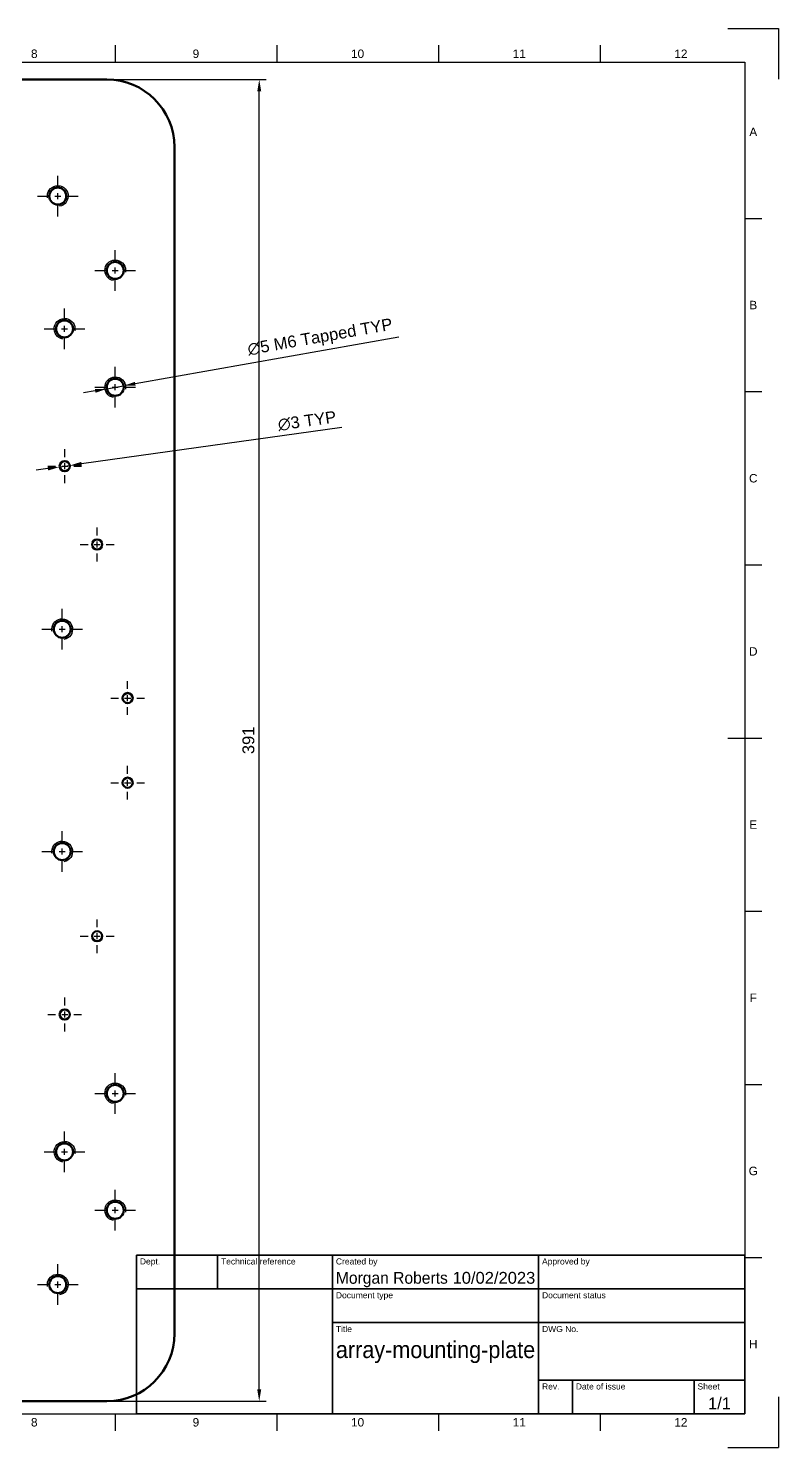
# Model space of a CAD drawing. Header units: millimetres. Extents: x 0 to 594, y 0 to 420.
# Drawn here: x 372 to 594, y 0 to 420 of the extents above; entities that cross this region are included whole.
import ezdxf
from ezdxf.enums import TextEntityAlignment as Align

# ---------------------------------------------------------------- set-up
doc = ezdxf.new("R2010")
doc.units = ezdxf.units.MM
doc.header["$LTSCALE"] = 0.75
doc.linetypes.add('CENTER2', pattern=[28.575, 19.05, -3.175, 3.175, -3.175])
for name, color, linetype, lineweight in [('BORDER', 7, 'Continuous', 25), ('FD_Dimensions', 7, 'Continuous', 25), ('Smart Centers', 7, 'CENTER2', 25), ('TITLEBLOCK', 7, 'Continuous', 35), ('Visible', 7, 'Continuous', 50), ('Visible Narrow', 7, 'Continuous', 25)]:
    doc.layers.add(name, color=color, linetype=linetype, lineweight=lineweight)
doc.styles.add('FusionTitle', font='arial.ttf')
doc.styles.get("Standard").update_dxf_attribs({"font": 'arial.ttf'})
doc.dimstyles.new('Dim-ISO-25', dxfattribs={"dimtxt": 3.5, "dimasz": 3.5, "dimexe": 2.1, "dimexo": 2.1, "dimgap": 1.4, "dimtad": 1, "dimdsep": 46, "dimtxsty": 'Standard', "dimcen": 0, "dimazin": 2, "dimtp": 0.1, "dimtm": 0.1, "dimtfac": 0.714286, "dimtmove": 0, "dimatfit": 3, "dimfxl": 1, "dimarcsym": 0})

# ---------------------------------------------------------------- blocks, each defined once
blk = doc.blocks.new('ISO_A2_SHEET')
at = {"layer": 'BORDER'}
for p, q in [((397.6666, 415), (397.6666, 410)), ((445.4999, 415), (445.4999, 410)), ((493.3332, 415), (493.3332, 410)), ((541.1665, 415), (541.1665, 410)), ((20, 410), (584, 410)), ((584, 410), (584, 10)), ((584, 363.75), (589, 363.75)), ((584, 312.5), (589, 312.5)), ((584, 261.25), (589, 261.25)), ((579, 210), (589, 210)), ((584, 158.75), (589, 158.75)), ((584, 107.5), (589, 107.5)), ((584, 56.25), (589, 56.25)), ((20, 10), (584, 10)), ((397.6666, 10), (397.6666, 5)), ((445.4999, 10), (445.4999, 5)), ((493.3332, 10), (493.3332, 5)), ((541.1665, 10), (541.1665, 5))]:
    blk.add_line(p, q, dxfattribs=at)
at = {"layer": 'Defpoints'}
for p, q in [((579, 420), (594, 420)), ((594, 420), (594, 405)), ((594, 15), (594, 0)), ((579, 0), (594, 0))]:
    blk.add_line(p, q, dxfattribs=at)
at = {"layer": 'BORDER', "style": 'FusionTitle'}
for s, p in [('8', (373.74995, 412.5)), ('9', (421.58325, 412.5)), ('10', (469.41655, 412.5)), ('11', (517.24985, 412.5)), ('12', (565.08315, 412.5)), ('A', (586.5, 389.375)), ('B', (586.5, 338.125)), ('C', (586.5, 286.875)), ('D', (586.5, 235.625)), ('E', (586.5, 184.375)), ('F', (586.5, 133.125)), ('G', (586.5, 81.875)), ('H', (586.5, 30.625)), ('8', (373.74995, 7.5)), ('9', (421.58325, 7.5)), ('10', (469.41655, 7.5)), ('11', (517.24985, 7.5)), ('12', (565.08315, 7.5))]:
    blk.add_text(s, height=2.5, dxfattribs=at).set_placement(p, align=Align.MIDDLE)
blk = doc.blocks.new('ISO_TITLEBLOCK')
at = {"layer": 'TITLEBLOCK'}
for p, q in [((0, 47), (-180, 47)), ((-180, 47), (-180, 0)), ((-156, 37), (-156, 47)), ((-122, 0), (-122, 47)), ((-61, 0), (-61, 47)), ((0, 0), (0, 47)), ((-180, 37), (0, 37)), ((-122, 27), (0, 27)), ((-61, 10), (0, 10)), ((-51, 0), (-51, 10)), ((-15, 0), (-15, 10)), ((-180, 0), (0, 0))]:
    blk.add_line(p, q, dxfattribs=at)
at = {"layer": 'TITLEBLOCK', "style": 'FusionTitle'}
for s, p in [('Dept.', (-179, 46)), ('Technical reference', (-155, 46)), ('Created by', (-121, 46)), ('Approved by', (-60, 46)), ('Document type', (-121, 36)), ('Document status', (-60, 36)), ('Title', (-121, 26)), ('DWG No.', (-60, 26)), ('Rev.', (-60, 9)), ('Date of issue', (-50, 9)), ('Sheet', (-14, 9))]:
    blk.add_text(s, height=1.8, dxfattribs=at).set_placement(p, align=Align.TOP_LEFT)
for tag, height, p in [('DEPT', 3.5, (-179, 42)), ('TECHNICAL_REFERENCE', 3.5, (-155, 42)), ('CREATED_BY', 3.5, (-121, 42)), ('APPROVED_BY', 3.5, (-60, 42)), ('DOCUMENT_TYPE', 3.5, (-121, 32)), ('DOCUMENT_STATUS', 3.5, (-60, 32)), ('TITLE_1', 5, (-121, 21.5)), ('TITLE_2', 5, (-121, 14)), ('TITLE_3', 5, (-121, 6.5)), ('DATE_OF_ISSUE', 3.5, (-50, 5))]:
    blk.add_attdef(tag, text='', height=height, dxfattribs=at).set_placement(p, align=Align.TOP_LEFT)
for tag, p in [('CREATED_DATE', (-62, 42)), ('APPROVED_DATE', (-0.99, 42))]:
    blk.add_attdef(tag, text='', height=3.5, dxfattribs=at).set_placement(p, align=Align.TOP_RIGHT)
for tag, height, p in [('DRAWING_NUMBER', 5, (-30.5, 19.75)), ('REV', 3.5, (-56, 4.85)), ('SHEET', 3.5, (-7.5, 4.85))]:
    blk.add_attdef(tag, text='', height=height, dxfattribs=at).set_placement(p, align=Align.TOP_CENTER)
blk = doc.blocks.new('*U25')
at = {"layer": 'Smart Centers', "color": 0, "ltscale": 0.75, "transparency": 16777216}
for p, q in [((0, 2.678906), (0, 5)), ((-5, 0), (-2.678906, 0)), ((2.678906, 0), (5, 0)), ((0, -5), (0, -2.678906))]:
    blk.add_line(p, q, dxfattribs=at)
at = {"layer": 'Smart Centers', "color": 0, "linetype": 'Continuous', "ltscale": 0.75, "transparency": 16777216}
for p, q in [((-0.892969, 0), (0.892969, 0)), ((0, -0.892969), (0, 0.892969))]:
    blk.add_line(p, q, dxfattribs=at)
blk = doc.blocks.new('*U26')
at = {"layer": 'Smart Centers', "color": 0, "ltscale": 0.75, "transparency": 16777216}
for p, q in [((0, 2.678906), (0, 5)), ((-5, 0), (-2.678906, 0)), ((2.678906, 0), (5, 0)), ((0, -5), (0, -2.678906))]:
    blk.add_line(p, q, dxfattribs=at)
at = {"layer": 'Smart Centers', "color": 0, "linetype": 'Continuous', "ltscale": 0.75, "transparency": 16777216}
for p, q in [((-0.892969, 0), (0.892969, 0)), ((0, -0.892969), (0, 0.892969))]:
    blk.add_line(p, q, dxfattribs=at)
blk = doc.blocks.new('*U29')
at = {"layer": 'Smart Centers', "color": 0, "ltscale": 0.75, "transparency": 16777216}
for p, q in [((0, 2.678906), (0, 5)), ((-5, 0), (-2.678906, 0)), ((2.678906, 0), (5, 0)), ((0, -5), (0, -2.678906))]:
    blk.add_line(p, q, dxfattribs=at)
at = {"layer": 'Smart Centers', "color": 0, "linetype": 'Continuous', "ltscale": 0.75, "transparency": 16777216}
for p, q in [((-0.892969, 0), (0.892969, 0)), ((0, -0.892969), (0, 0.892969))]:
    blk.add_line(p, q, dxfattribs=at)
blk = doc.blocks.new('*U30')
at = {"layer": 'Smart Centers', "color": 0, "ltscale": 0.75, "transparency": 16777216}
for p, q in [((0, 2.678906), (0, 5)), ((-5, 0), (-2.678906, 0)), ((2.678906, 0), (5, 0)), ((0, -5), (0, -2.678906))]:
    blk.add_line(p, q, dxfattribs=at)
at = {"layer": 'Smart Centers', "color": 0, "linetype": 'Continuous', "ltscale": 0.75, "transparency": 16777216}
for p, q in [((-0.892969, 0), (0.892969, 0)), ((0, -0.892969), (0, 0.892969))]:
    blk.add_line(p, q, dxfattribs=at)
blk = doc.blocks.new('*U33')
at = {"layer": 'Smart Centers', "color": 0, "ltscale": 0.75, "transparency": 16777216}
for p, q in [((0, 2.678906), (0, 5)), ((-5, 0), (-2.678906, 0)), ((2.678906, 0), (5, 0)), ((0, -5), (0, -2.678906))]:
    blk.add_line(p, q, dxfattribs=at)
at = {"layer": 'Smart Centers', "color": 0, "linetype": 'Continuous', "ltscale": 0.75, "transparency": 16777216}
for p, q in [((-0.892969, 0), (0.892969, 0)), ((0, -0.892969), (0, 0.892969))]:
    blk.add_line(p, q, dxfattribs=at)
blk = doc.blocks.new('*U34')
at = {"layer": 'Smart Centers', "color": 0, "ltscale": 0.75, "transparency": 16777216}
for p, q in [((0, 2.678906), (0, 5)), ((-5, 0), (-2.678906, 0)), ((2.678906, 0), (5, 0)), ((0, -5), (0, -2.678906))]:
    blk.add_line(p, q, dxfattribs=at)
at = {"layer": 'Smart Centers', "color": 0, "linetype": 'Continuous', "ltscale": 0.75, "transparency": 16777216}
for p, q in [((-0.892969, 0), (0.892969, 0)), ((0, -0.892969), (0, 0.892969))]:
    blk.add_line(p, q, dxfattribs=at)
blk = doc.blocks.new('*U80')
at = {"layer": 'Smart Centers', "color": 0, "ltscale": 0.75, "transparency": 16777216}
for p, q in [((0, 2.678906), (0, 6.0175)), ((-6.0175, 0), (-2.678906, 0)), ((2.678906, 0), (6.0175, 0)), ((0, -6.0175), (0, -2.678906))]:
    blk.add_line(p, q, dxfattribs=at)
at = {"layer": 'Smart Centers', "color": 0, "linetype": 'Continuous', "ltscale": 0.75, "transparency": 16777216}
for p, q in [((-0.892969, 0), (0.892969, 0)), ((0, -0.892969), (0, 0.892969))]:
    blk.add_line(p, q, dxfattribs=at)
blk = doc.blocks.new('*U81')
at = {"layer": 'Smart Centers', "color": 0, "ltscale": 0.75, "transparency": 16777216}
for p, q in [((0, 2.678906), (0, 6.0175)), ((-6.0175, 0), (-2.678906, 0)), ((2.678906, 0), (6.0175, 0)), ((0, -6.0175), (0, -2.678906))]:
    blk.add_line(p, q, dxfattribs=at)
at = {"layer": 'Smart Centers', "color": 0, "linetype": 'Continuous', "ltscale": 0.75, "transparency": 16777216}
for p, q in [((-0.892969, 0), (0.892969, 0)), ((0, -0.892969), (0, 0.892969))]:
    blk.add_line(p, q, dxfattribs=at)
blk = doc.blocks.new('*U82')
at = {"layer": 'Smart Centers', "color": 0, "ltscale": 0.75, "transparency": 16777216}
for p, q in [((0, 2.678906), (0, 6.0175)), ((-6.0175, 0), (-2.678906, 0)), ((2.678906, 0), (6.0175, 0)), ((0, -6.0175), (0, -2.678906))]:
    blk.add_line(p, q, dxfattribs=at)
at = {"layer": 'Smart Centers', "color": 0, "linetype": 'Continuous', "ltscale": 0.75, "transparency": 16777216}
for p, q in [((-0.892969, 0), (0.892969, 0)), ((0, -0.892969), (0, 0.892969))]:
    blk.add_line(p, q, dxfattribs=at)
blk = doc.blocks.new('*U83')
at = {"layer": 'Smart Centers', "color": 0, "ltscale": 0.75, "transparency": 16777216}
for p, q in [((0, 2.678906), (0, 6.0175)), ((-6.0175, 0), (-2.678906, 0)), ((2.678906, 0), (6.0175, 0)), ((0, -6.0175), (0, -2.678906))]:
    blk.add_line(p, q, dxfattribs=at)
at = {"layer": 'Smart Centers', "color": 0, "linetype": 'Continuous', "ltscale": 0.75, "transparency": 16777216}
for p, q in [((-0.892969, 0), (0.892969, 0)), ((0, -0.892969), (0, 0.892969))]:
    blk.add_line(p, q, dxfattribs=at)
blk = doc.blocks.new('*U84')
at = {"layer": 'Smart Centers', "color": 0, "ltscale": 0.75, "transparency": 16777216}
for p, q in [((0, 2.678906), (0, 6.0175)), ((-6.0175, 0), (-2.678906, 0)), ((2.678906, 0), (6.0175, 0)), ((0, -6.0175), (0, -2.678906))]:
    blk.add_line(p, q, dxfattribs=at)
at = {"layer": 'Smart Centers', "color": 0, "linetype": 'Continuous', "ltscale": 0.75, "transparency": 16777216}
for p, q in [((-0.892969, 0), (0.892969, 0)), ((0, -0.892969), (0, 0.892969))]:
    blk.add_line(p, q, dxfattribs=at)
blk = doc.blocks.new('*U85')
at = {"layer": 'Smart Centers', "color": 0, "ltscale": 0.75, "transparency": 16777216}
for p, q in [((0, 2.678906), (0, 6.0175)), ((-6.0175, 0), (-2.678906, 0)), ((2.678906, 0), (6.0175, 0)), ((0, -6.0175), (0, -2.678906))]:
    blk.add_line(p, q, dxfattribs=at)
at = {"layer": 'Smart Centers', "color": 0, "linetype": 'Continuous', "ltscale": 0.75, "transparency": 16777216}
for p, q in [((-0.892969, 0), (0.892969, 0)), ((0, -0.892969), (0, 0.892969))]:
    blk.add_line(p, q, dxfattribs=at)
blk = doc.blocks.new('*U86')
at = {"layer": 'Smart Centers', "color": 0, "ltscale": 0.75, "transparency": 16777216}
for p, q in [((0, 2.678906), (0, 6.0175)), ((-6.0175, 0), (-2.678906, 0)), ((2.678906, 0), (6.0175, 0)), ((0, -6.0175), (0, -2.678906))]:
    blk.add_line(p, q, dxfattribs=at)
at = {"layer": 'Smart Centers', "color": 0, "linetype": 'Continuous', "ltscale": 0.75, "transparency": 16777216}
for p, q in [((-0.892969, 0), (0.892969, 0)), ((0, -0.892969), (0, 0.892969))]:
    blk.add_line(p, q, dxfattribs=at)
blk = doc.blocks.new('*U87')
at = {"layer": 'Smart Centers', "color": 0, "ltscale": 0.75, "transparency": 16777216}
for p, q in [((0, 2.678906), (0, 6.0175)), ((-6.0175, 0), (-2.678906, 0)), ((2.678906, 0), (6.0175, 0)), ((0, -6.0175), (0, -2.678906))]:
    blk.add_line(p, q, dxfattribs=at)
at = {"layer": 'Smart Centers', "color": 0, "linetype": 'Continuous', "ltscale": 0.75, "transparency": 16777216}
for p, q in [((-0.892969, 0), (0.892969, 0)), ((0, -0.892969), (0, 0.892969))]:
    blk.add_line(p, q, dxfattribs=at)
blk = doc.blocks.new('*U88')
at = {"layer": 'Smart Centers', "color": 0, "ltscale": 0.75, "transparency": 16777216}
for p, q in [((0, 2.678906), (0, 6.0175)), ((-6.0175, 0), (-2.678906, 0)), ((2.678906, 0), (6.0175, 0)), ((0, -6.0175), (0, -2.678906))]:
    blk.add_line(p, q, dxfattribs=at)
at = {"layer": 'Smart Centers', "color": 0, "linetype": 'Continuous', "ltscale": 0.75, "transparency": 16777216}
for p, q in [((-0.892969, 0), (0.892969, 0)), ((0, -0.892969), (0, 0.892969))]:
    blk.add_line(p, q, dxfattribs=at)
blk = doc.blocks.new('*U89')
at = {"layer": 'Smart Centers', "color": 0, "ltscale": 0.75, "transparency": 16777216}
for p, q in [((0, 2.678906), (0, 6.0175)), ((-6.0175, 0), (-2.678906, 0)), ((2.678906, 0), (6.0175, 0)), ((0, -6.0175), (0, -2.678906))]:
    blk.add_line(p, q, dxfattribs=at)
at = {"layer": 'Smart Centers', "color": 0, "linetype": 'Continuous', "ltscale": 0.75, "transparency": 16777216}
for p, q in [((-0.892969, 0), (0.892969, 0)), ((0, -0.892969), (0, 0.892969))]:
    blk.add_line(p, q, dxfattribs=at)
blk = doc.blocks.new('*D107')
at = {"layer": 'Defpoints', "color": 0, "transparency": 16777216}
for p in [(395.212638, 404.871727), (440.318132, 404.871727), (395.212638, 13.72816)]:
    blk.add_point(p, dxfattribs=at)
at = {"layer": 'FD_Dimensions', "color": 0, "lineweight": -2, "transparency": 16777216}
for p, q in [((397.312638, 404.871727), (442.418132, 404.871727)), ((440.318132, 17.22816), (440.318132, 401.371727)), ((397.312638, 13.72816), (442.418132, 13.72816))]:
    blk.add_line(p, q, dxfattribs=at)
at = {"layer": 'FD_Dimensions', "color": 0, "transparency": 16777216}
for points in [[(439.734799, 401.371727), (440.901465, 401.371727), (440.318132, 404.871727)], [(439.734799, 17.22816), (440.901465, 17.22816), (440.318132, 13.72816)]]:
    blk.add_solid(points, dxfattribs=at)
at = {"layer": 'FD_Dimensions', "color": 0, "transparency": 16777216, "insert": (437.129933, 209.299944), "char_height": 3.5, "attachment_point": 5, "rotation": 90}
blk.add_mtext('391', dxfattribs=at)
blk = doc.blocks.new('*D108')
at = {"layer": 'Defpoints', "color": 0, "transparency": 16777216}
for p in [(381.268053, 290.2231), (384.238974, 290.639786)]:
    blk.add_point(p, dxfattribs=at)
at = {"layer": 'FD_Dimensions', "color": 0, "lineweight": -2, "transparency": 16777216}
for p, q in [((464.711943, 301.926487), (387.705049, 291.125918)), ((381.268053, 290.2231), (384.238974, 290.639786)), ((377.801978, 289.736967), (374.335903, 289.250835))]:
    blk.add_line(p, q, dxfattribs=at)
at = {"layer": 'FD_Dimensions', "color": 0, "transparency": 16777216}
for points in [[(377.720956, 290.314647), (377.883, 289.159288), (381.268053, 290.2231)], [(387.624027, 291.703598), (387.786071, 290.548239), (384.238974, 290.639786)]]:
    blk.add_solid(points, dxfattribs=at)
at = {"layer": 'FD_Dimensions', "color": 0, "transparency": 16777216, "insert": (454.461781, 303.805898), "char_height": 3.5, "attachment_point": 5, "rotation": 7.98391062}
blk.add_mtext('∅3 TYP', dxfattribs=at)
blk = doc.blocks.new('*D109')
at = {"layer": 'Defpoints', "color": 0, "transparency": 16777216}
for p in [(395.234572, 313.342657), (400.192388, 314.220886)]:
    blk.add_point(p, dxfattribs=at)
at = {"layer": 'FD_Dimensions', "color": 0, "lineweight": -2, "transparency": 16777216}
for p, q in [((481.610183, 328.643253), (403.638734, 314.831372)), ((391.788225, 312.73217), (388.341878, 312.121684)), ((395.234572, 313.342657), (400.192388, 314.220886))]:
    blk.add_line(p, q, dxfattribs=at)
at = {"layer": 'FD_Dimensions', "color": 0, "transparency": 16777216}
for points in [[(403.536987, 315.405764), (403.740482, 314.256981), (400.192388, 314.220886)], [(391.686477, 313.306562), (391.889973, 312.157779), (395.234572, 313.342657)]]:
    blk.add_solid(points, dxfattribs=at)
at = {"layer": 'FD_Dimensions', "color": 0, "transparency": 16777216, "insert": (458.380373, 328.286233), "char_height": 3.5, "attachment_point": 5, "rotation": 10.04519303}
blk.add_mtext('∅5 M6 Tapped TYP', dxfattribs=at)

msp = doc.modelspace()

# ---------------------------------------------------------------- linework, layer by layer
at = {"layer": 'Visible'}
for p, q in [((44.069071, 404.871727), (395.212638, 404.871727)), ((415.212638, 384.871727), (415.212638, 33.72816)), ((395.212638, 13.72816), (44.069071, 13.72816))]:
    msp.add_line(p, q, dxfattribs=at)
at = {"layer": 'Visible', "extrusion": (0, 0, -1)}
for centre, radius in [((-380.71348, 370.372569), 2.5175), ((-397.71348, 348.372569), 2.5175), ((-382.71348, 331.07717), 2.5175), ((-397.71348, 313.781771), 2.5175), ((-382.753513, 290.431443), 1.5), ((-392.347555, 267.269378), 1.5), ((-382.011837, 242.194479), 2.5175), ((-401.384982, 221.835163), 1.5), ((-401.384982, 196.764724), 1.5), ((-382.011837, 176.405408), 2.5175), ((-392.347555, 151.33051), 1.5), ((-382.753513, 128.168445), 1.5), ((-397.71348, 104.818116), 2.5175), ((-382.71348, 87.522717), 2.5175), ((-397.71348, 70.227319), 2.5175), ((-380.71348, 48.227319), 2.5175)]:
    msp.add_circle(centre, radius, dxfattribs=at)
for centre, start, end in [((-395.212638, 384.871727), 90, 180), ((-395.212638, 33.72816), 180, 270)]:
    msp.add_arc(centre, 20, start, end, dxfattribs=at)
at = {"layer": 'Visible Narrow', "extrusion": (0, 0, -1)}
for centre, start, end in [((-380.71348, 370.372569), 350, 260), ((-397.71348, 348.372569), 280, 190), ((-382.71348, 331.07717), 280, 190), ((-397.71348, 313.781771), 280, 190), ((-382.011837, 242.194479), 350, 260), ((-382.011837, 176.405408), 350, 260), ((-397.71348, 104.818116), 280, 190), ((-382.71348, 87.522717), 280, 190), ((-397.71348, 70.227319), 280, 190), ((-380.71348, 48.227319), 350, 260)]:
    msp.add_arc(centre, 3.0735, start, end, dxfattribs=at)

# ---------------------------------------------------------------- block references
at = {"layer": 'BORDER'}
msp.add_blockref('ISO_A2_SHEET', (0, 0), dxfattribs=at)
at = {"layer": 'Smart Centers', "ltscale": 0.75}
for name, p in [('*U80', (380.71348, 370.372569)), ('*U81', (397.71348, 348.372569)), ('*U82', (382.71348, 331.07717)), ('*U83', (397.71348, 313.781771)), ('*U25', (382.753513, 290.431443)), ('*U26', (392.347555, 267.269378)), ('*U84', (382.011837, 242.194479)), ('*U29', (401.384982, 221.835163)), ('*U30', (401.384982, 196.764724)), ('*U85', (382.011837, 176.405408)), ('*U33', (392.347555, 151.33051)), ('*U34', (382.753513, 128.168445)), ('*U86', (397.71348, 104.818116)), ('*U87', (382.71348, 87.522717)), ('*U88', (397.71348, 70.227319)), ('*U89', (380.71348, 48.227319))]:
    msp.add_blockref(name, p, dxfattribs=at)
at = {"layer": 'TITLEBLOCK'}
ref = msp.add_blockref('ISO_TITLEBLOCK', (584, 10), dxfattribs=at)
ref.add_attrib('CREATED_DATE', '10/02/2023', dxfattribs={"height": 3.5, "style": 'FusionTitle'}).set_placement((522, 52), align=Align.TOP_RIGHT)
ref.add_attrib('SHEET', '1/1', dxfattribs={"height": 3.5, "style": 'FusionTitle'}).set_placement((576.5, 14.85), align=Align.TOP_CENTER)
ref.add_attrib('TITLE_1', 'array-mounting-plate', dxfattribs={"height": 5, "style": 'FusionTitle', "width": 0.915344}).set_placement((463, 31.5), align=Align.TOP_LEFT)
ref.add_attrib('CREATED_BY', 'Morgan Roberts', dxfattribs={"height": 3.5, "style": 'FusionTitle', "width": 0.944715}).set_placement((463, 52), align=Align.TOP_LEFT)

# ---------------------------------------------------------------- dimensions: what is measured, and where the dimension line sits
at = {"layer": 'FD_Dimensions'}
dim = msp.add_linear_dim(base=(440.318132, 404.871727), p1=(395.212638, 13.72816), p2=(395.212638, 404.871727), angle=270, dimstyle='Dim-ISO-25', override={"dimdec": 0, "dimlfac": 1, "dimclrd": 0, "dimclre": 0, "dimtdec": 0}, dxfattribs=at)
dim.commit()
dim.dimension.update_dxf_attribs({"geometry": '*D107', "text_midpoint": (437.129933, 209.299944)})
for p1, p2, text, override, picture, middle in [((395.234572, 313.342657), (400.192388, 314.220886), '<> M6 Tapped TYP', {"dimdec": 0, "dimlfac": 1, "dimclrd": 0, "dimclre": 0, "dimtdec": 0}, '*D109', (459.025798, 324.64265)), ((381.268053, 290.2231), (384.238974, 290.639786), '<> TYP', {"dimlfac": 1, "dimclrd": 0, "dimclre": 0}, '*D108', (454.918036, 300.552847))]:
    dim = msp.add_diameter_dim_2p(p1=p1, p2=p2, text=text, dimstyle='Dim-ISO-25', override=override, dxfattribs=at)
    dim.commit()
    dim.dimension.update_dxf_attribs({"geometry": picture, "text_midpoint": middle, "dimtype": 163})

doc.saveas('drawing.dxf')
